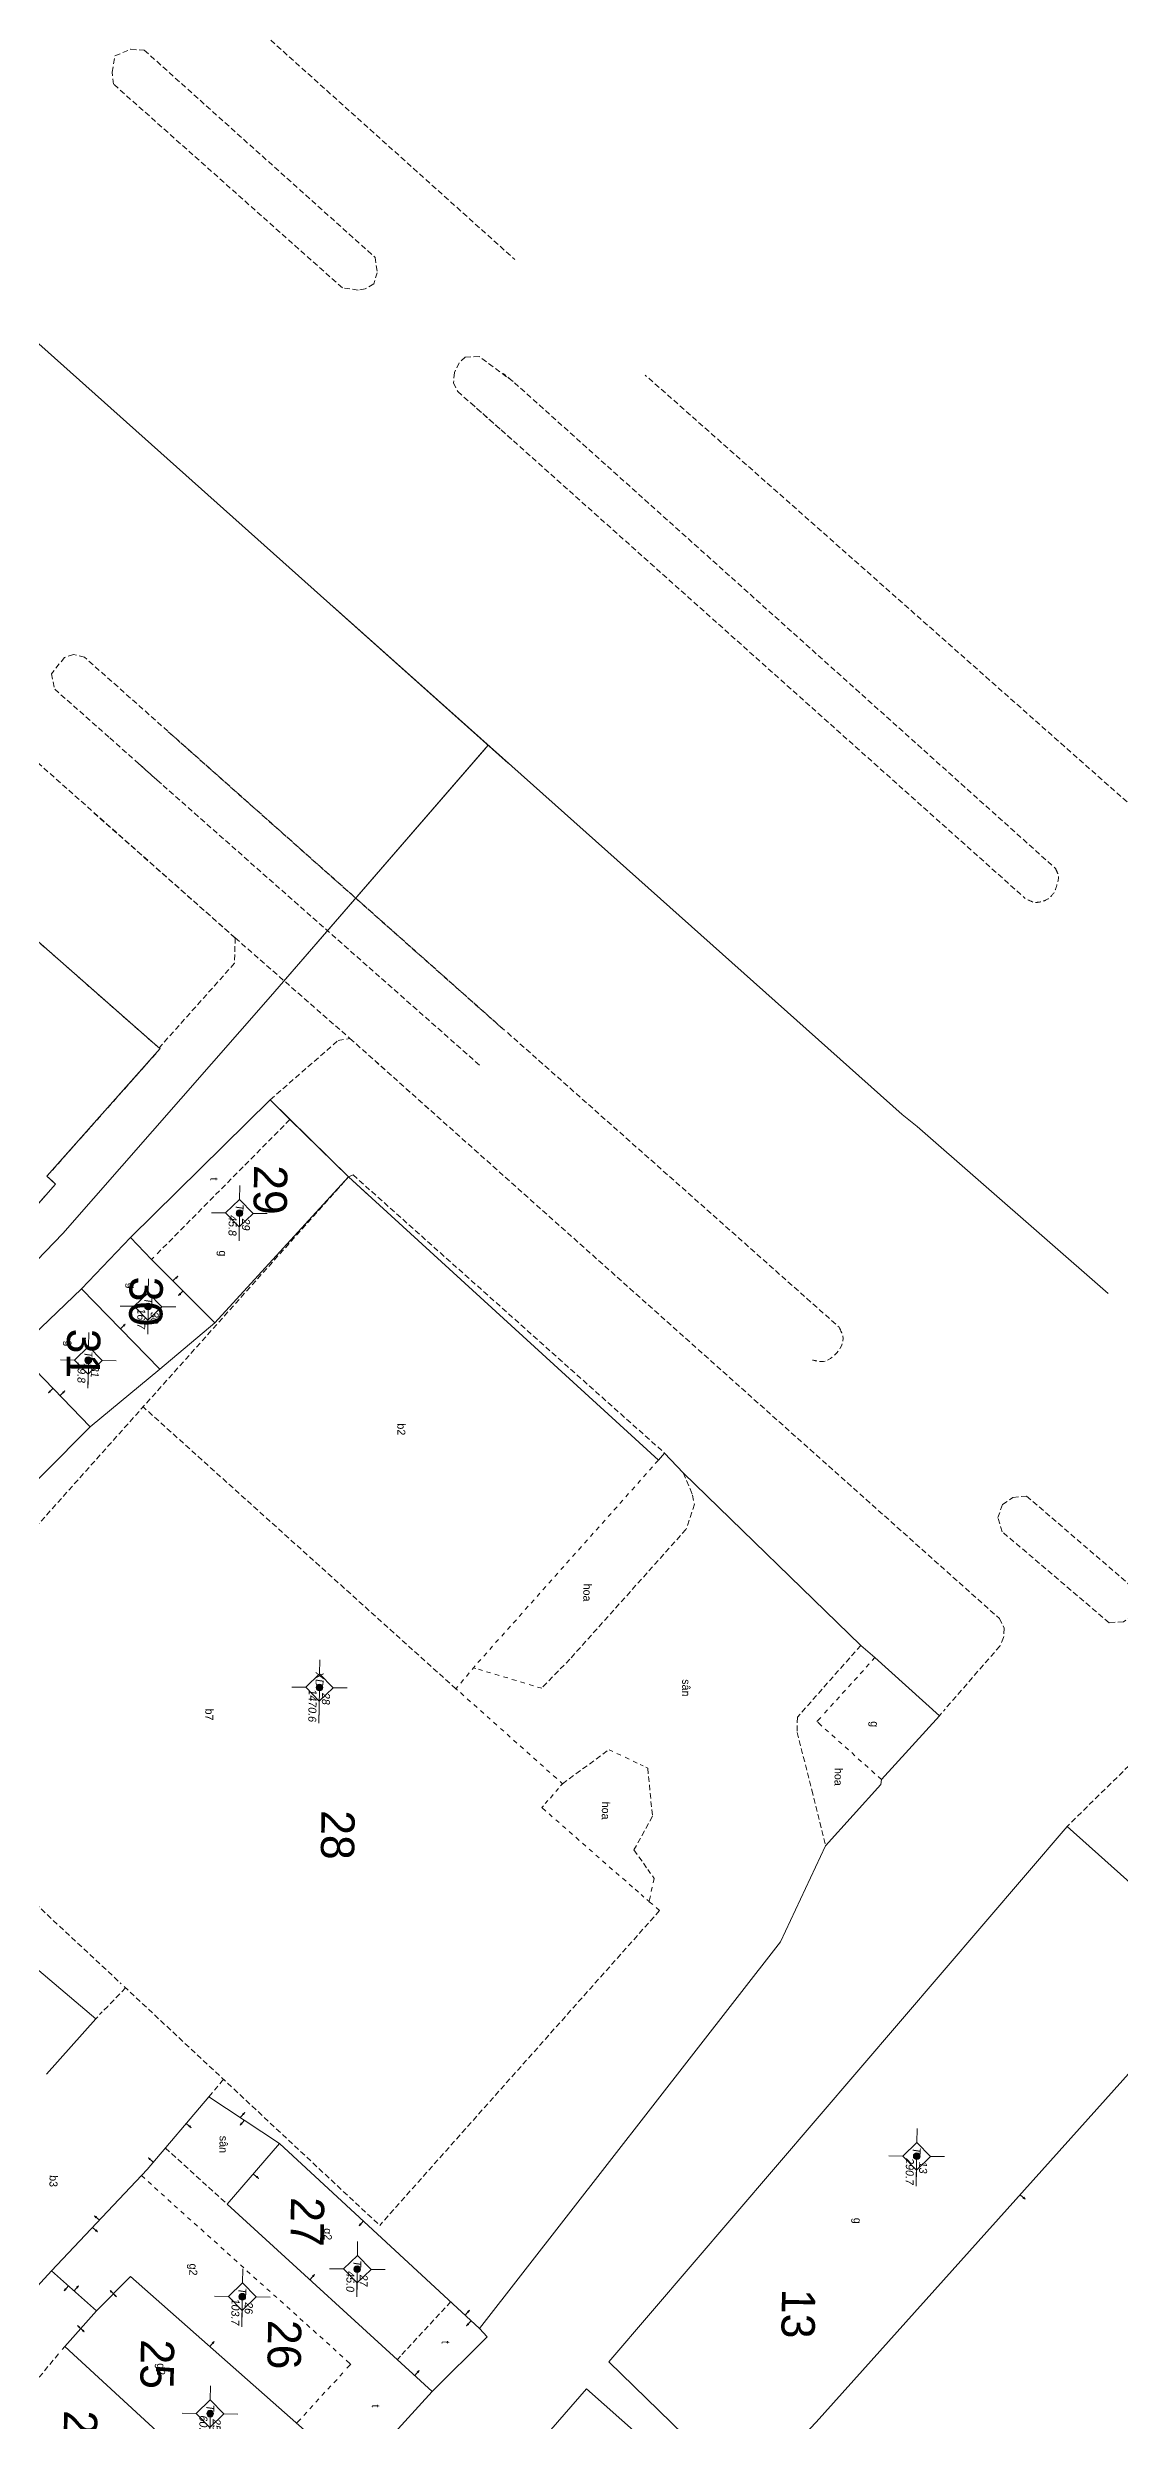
# Model space of a CAD drawing. Extents: x 601689 to 602595, y 1189742 to 1190763.
# Drawn here: x 602348.8 to 602397.1, y 1190361 to 1190467.7 of the extents above; entities that cross this region are included whole.
import ezdxf
from ezdxf.enums import TextEntityAlignment as Align

# ---------------------------------------------------------------- set-up
doc = ezdxf.new("R2010")
doc.units = 0
doc.header["$MEASUREMENT"] = 0
doc.linetypes.add('HIDDEN', pattern=[0.375, 0.25, -0.125])
for name, color, linetype in [('10', 250, 'Continuous'), ('11', 7, 'Continuous'), ('13', 7, 'Continuous'), ('14', 7, 'Continuous'), ('15', 7, 'Continuous'), ('16', 7, 'Continuous'), ('22', 7, 'Continuous'), ('25', 7, 'Continuous'), ('46', 7, 'Continuous'), ('53', 7, 'Continuous'), ('57', 7, 'Continuous')]:
    doc.layers.add(name, color=color, linetype=linetype)
doc.layers.get('0').off()
doc.styles.add('TXT', font='vnshx.shx')

# ---------------------------------------------------------------- blocks, each defined once
blk = doc.blocks.new('Q')
at = {"color": 7, "linetype": 'Continuous', "lineweight": 0, "style": 'TXT'}
for s, p in [('%%167o v%%207 th%%184ng 10 n%%168m 2001 %%174%%213n th%%184ng 5 n%%168m 2002', (0, 5.4)), ('Ki%%211m tra th%%184ng      n%%168m', (21, 5.4)), ('C%%172 quan %%174o v%%207: X%%221 nghi%%214p PTCN Tr%%190c %%174%%222a - B%%182n %%174%%229 ', (0, 4.4)), ('C%%172 quan ki%%211m tra: C%%171ng ty XNK v%%181 t%%173 v%%202n d%%222ch v%%244 %%167o %%174%%185c B%%182n %%174%%229', (21, 4.4))]:
    blk.add_text(s, height=0.5, dxfattribs=at).set_placement(p)
blk = doc.blocks.new('B')
at = {"color": 7, "linetype": 'Continuous', "lineweight": 0}
for p, q in [((0.8, 2.62), (0.8, 5.6)), ((0.62, 2.44), (0.96, 2.78)), ((0.62, -0.97), (0.96, -0.63)), ((0.8, -4.05), (0.8, -0.81))]:
    blk.add_line(p, q, dxfattribs=at)
for points in [[(0.8, 5.6), (0.53, 5.33), (0.8, 10.21), (1.04, 4.83), (0.8, 5.6)], [(0.8, -4.05), (0.53, -4.31), (0.53, -9.43)], [(0.8, -4.05), (1.04, -4.57), (1.04, -10.29)], [(0.53, -7.29), (0.8, -6.95), (1.04, -8.14)]]:
    blk.add_lwpolyline(points, dxfattribs=at)
for points in [[(0.8, 5.6), (0.8, 10.21), (1.04, 4.83)], [(0.8, -4.05), (0.8, -6.95), (1.04, -4.57), (1.04, -8.14)]]:
    blk.add_solid(points, dxfattribs=at)
at = {"color": 7, "linetype": 'Continuous', "lineweight": 0, "style": 'TXT'}
blk.add_text('B', height=1.81, rotation=360, dxfattribs=at).set_placement((0, 0))
blk = doc.blocks.new('NH3R')
at = {"layer": '16', "color": 7, "linetype": 'Continuous', "lineweight": 0}
for p, q in [((0, 0), (0.3, 0)), ((0.3, 0), (0.19, 0.03)), ((0.3, 0), (0.19, -0.03))]:
    blk.add_line(p, q, dxfattribs=at)
blk = doc.blocks.new('NH3')
at = {"layer": '16', "color": 7, "linetype": 'Continuous', "lineweight": 0}
for p, q in [((-0.2, 0), (-0.11, 0.02)), ((0.2, -0.01), (0.11, 0.01)), ((-0.2, 0), (0.2, -0.01)), ((-0.2, 0), (-0.12, -0.03)), ((0.2, -0.01), (0.1, -0.03))]:
    blk.add_line(p, q, dxfattribs=at)
blk = doc.blocks.new('*M3381338133813381')
at = {"layer": '13', "color": 3, "linetype": 'Continuous', "lineweight": 0}
blk.add_line((602463.662, 1190051.378), (602464.937, 1190051.378), dxfattribs=at)
at = {"layer": '13', "color": 3, "linetype": 'Continuous', "lineweight": 0, "style": 'TXT', "oblique": 7.60551}
blk.add_text('T', height=0.36, dxfattribs=at).set_placement((602463.465, 1190051.378), align=Align.MIDDLE_RIGHT)
for s, p in [('13', (602463.812, 1190051.678)), ('290.7', (602463.662, 1190051.078))]:
    blk.add_text(s, height=0.36, dxfattribs=at).set_placement(p, align=Align.MIDDLE_LEFT)
blk = doc.blocks.new('*M3396339633963396')
at = {"layer": '13', "color": 3, "linetype": 'Continuous', "lineweight": 0}
blk.add_line((602469.113, 1190026.288), (602470.133, 1190026.288), dxfattribs=at)
at = {"layer": '13', "color": 3, "linetype": 'Continuous', "lineweight": 0, "style": 'TXT', "oblique": 7.60551}
blk.add_text('T', height=0.36, dxfattribs=at).set_placement((602468.916, 1190026.288), align=Align.MIDDLE_RIGHT)
for s, p in [('45.0', (602469.113, 1190025.988)), ('27', (602469.263, 1190026.588))]:
    blk.add_text(s, height=0.36, dxfattribs=at).set_placement(p, align=Align.MIDDLE_LEFT)
blk = doc.blocks.new('*M3398339833983398')
at = {"layer": '13', "color": 3, "linetype": 'Continuous', "lineweight": 0}
blk.add_line((602442.965, 1190024.208), (602444.495, 1190024.208), dxfattribs=at)
at = {"layer": '13', "color": 3, "linetype": 'Continuous', "lineweight": 0, "style": 'TXT', "oblique": 7.60551}
blk.add_text('XD', height=0.36, dxfattribs=at).set_placement((602442.846, 1190024.208), align=Align.MIDDLE_RIGHT)
for s, p in [('1470.6', (602442.965, 1190023.908)), ('28', (602443.115, 1190024.508))]:
    blk.add_text(s, height=0.36, dxfattribs=at).set_placement(p, align=Align.MIDDLE_LEFT)
blk = doc.blocks.new('*M3399339933993399')
at = {"layer": '13', "color": 3, "linetype": 'Continuous', "lineweight": 0}
blk.add_line((602470.424, 1190021.136), (602471.699, 1190021.136), dxfattribs=at)
at = {"layer": '13', "color": 3, "linetype": 'Continuous', "lineweight": 0, "style": 'TXT', "oblique": 7.60551}
for s, p in [('26', (602470.574, 1190021.436)), ('103.7', (602470.424, 1190020.836))]:
    blk.add_text(s, height=0.36, dxfattribs=at).set_placement(p, align=Align.MIDDLE_LEFT)
blk.add_text('T', height=0.36, dxfattribs=at).set_placement((602470.227, 1190021.136), align=Align.MIDDLE_RIGHT)
blk = doc.blocks.new('*M3400340034003400')
at = {"layer": '13', "color": 3, "linetype": 'Continuous', "lineweight": 0}
blk.add_line((602421.682, 1190020.3), (602422.702, 1190020.3), dxfattribs=at)
at = {"layer": '13', "color": 3, "linetype": 'Continuous', "lineweight": 0, "style": 'TXT', "oblique": 7.60551}
for s, p in [('29', (602421.832, 1190020.6)), ('45.8', (602421.682, 1190020))]:
    blk.add_text(s, height=0.36, dxfattribs=at).set_placement(p, align=Align.MIDDLE_LEFT)
blk.add_text('T', height=0.36, dxfattribs=at).set_placement((602421.485, 1190020.3), align=Align.MIDDLE_RIGHT)
blk = doc.blocks.new('*M3401340134013401')
at = {"layer": '13', "color": 3, "linetype": 'Continuous', "lineweight": 0}
blk.add_line((602475.7, 1190019.768), (602476.72, 1190019.768), dxfattribs=at)
at = {"layer": '13', "color": 3, "linetype": 'Continuous', "lineweight": 0, "style": 'TXT', "oblique": 7.60551}
blk.add_text('T', height=0.36, dxfattribs=at).set_placement((602475.503, 1190019.768), align=Align.MIDDLE_RIGHT)
for s, p in [('60.5', (602475.7, 1190019.468)), ('25', (602475.85, 1190020.068))]:
    blk.add_text(s, height=0.36, dxfattribs=at).set_placement(p, align=Align.MIDDLE_LEFT)
blk = doc.blocks.new('*M3403340334033403')
at = {"layer": '13', "color": 3, "linetype": 'Continuous', "lineweight": 0}
blk.add_line((602425.94, 1190016.254), (602426.96, 1190016.254), dxfattribs=at)
at = {"layer": '13', "color": 3, "linetype": 'Continuous', "lineweight": 0, "style": 'TXT', "oblique": 7.60551}
blk.add_text('T', height=0.36, dxfattribs=at).set_placement((602425.743, 1190016.254), align=Align.MIDDLE_RIGHT)
for s, p in [('30', (602426.09, 1190016.554)), ('16.7', (602425.94, 1190015.954))]:
    blk.add_text(s, height=0.36, dxfattribs=at).set_placement(p, align=Align.MIDDLE_LEFT)
blk = doc.blocks.new('*M3404340434043404')
at = {"layer": '13', "color": 3, "linetype": 'Continuous', "lineweight": 0}
blk.add_line((602428.399, 1190013.601), (602429.419, 1190013.601), dxfattribs=at)
at = {"layer": '13', "color": 3, "linetype": 'Continuous', "lineweight": 0, "style": 'TXT', "oblique": 7.60551}
blk.add_text('T', height=0.36, dxfattribs=at).set_placement((602428.202, 1190013.601), align=Align.MIDDLE_RIGHT)
for s, p in [('19.8', (602428.399, 1190013.301)), ('31', (602428.549, 1190013.901))]:
    blk.add_text(s, height=0.36, dxfattribs=at).set_placement(p, align=Align.MIDDLE_LEFT)
blk = doc.blocks.new('CENTRD')
at = {"layer": '11', "linetype": 'Continuous', "lineweight": 0}
h = blk.add_hatch(color=2, dxfattribs=at)
edge = h.paths.add_edge_path()
edge.add_arc((0, 0), 0.15, 0, 360)
at = {"layer": '11', "color": 2, "linetype": 'Continuous', "lineweight": 0}
for p, q in [((0, 1.25), (0, 0.62)), ((-0.62, 0), (-1.25, 0)), ((0, 0.62), (-0.62, 0)), ((-0.62, 0), (0, -0.62)), ((0.62, 0), (0, 0.62)), ((0, -0.62), (0.62, 0)), ((1.25, 0), (0.62, 0)), ((0, -0.62), (0, -1.25))]:
    blk.add_line(p, q, dxfattribs=at)
blk.add_circle((0, 0), 0.15, dxfattribs=at)

msp = doc.modelspace()

# ---------------------------------------------------------------- linework, layer by layer
at = {"layer": '10', "color": 7, "linetype": 'Continuous', "lineweight": 0}
for p, q in [((602362.39, 1190416.92), (602356.38, 1190410.36)), ((602350.37, 1190411.89), (602352.58, 1190414.19)), ((602347.47, 1190409.09), (602350.37, 1190411.89)), ((602350.37, 1190411.89), (602353.9, 1190408.27)), ((602356.38, 1190410.36), (602353.9, 1190408.27)), ((602347.47, 1190409.09), (602350.77, 1190405.68)), ((602353.9, 1190408.27), (602350.77, 1190405.68)), ((602350.77, 1190405.68), (602346.34, 1190401.23)), ((602401.78, 1190381.38), (602383.43, 1190360.89)), ((602368.28, 1190365.11), (602359.29, 1190373.43)), ((602349.02, 1190367.71), (602346.09, 1190364.5)), ((602351.05, 1190365.91), (602349.02, 1190367.71)), ((602366.15, 1190362.27), (602362.71, 1190358.5))]:
    msp.add_line(p, q, dxfattribs=at)
for points in [[(602338.25, 1190417.85), (602338.85, 1190418.52), (602345.27, 1190412.93), (602346.19, 1190413.99), (602346.61, 1190413.65), (602349.21, 1190416.6), (602348.82, 1190416.95), (602353.92, 1190422.69), (602353.81, 1190422.77), (602342.41, 1190432.79), (602342.16, 1190432.51)], [(602362.39, 1190416.92), (602358.87, 1190420.39), (602352.58, 1190414.19)], [(602362.39, 1190416.92), (602376.33, 1190404.17), (602376.61, 1190404.49), (602377.45, 1190403.6), (602385.43, 1190395.84), (602386.07, 1190395.3), (602388.97, 1190392.67), (602386.36, 1190389.81), (602386.34, 1190389.58), (602383.85, 1190386.83), (602381.82, 1190382.51), (602368.28, 1190365.11)], [(602352.58, 1190414.19), (602353.53, 1190413.21), (602356.38, 1190410.36)], [(602348.8, 1190376.55), (602351.02, 1190379.04), (602340.55, 1190387.91), (602339.72, 1190386.96), (602333.16, 1190392.91), (602335.96, 1190396.08)], [(602401.78, 1190381.38), (602394.72, 1190387.7), (602374.1, 1190363.61), (602380.29, 1190357.58), (602383.43, 1190360.89)], [(602349.02, 1190367.71), (602353.33, 1190372.26), (602356.11, 1190375.54), (602359.29, 1190373.43)], [(602359.29, 1190373.43), (602356.93, 1190370.7), (602366.15, 1190362.27)], [(602362.71, 1190358.5), (602352.58, 1190367.45), (602351.05, 1190365.91)], [(602351.05, 1190365.91), (602349.63, 1190364.3), (602359.65, 1190355.08)], [(602368.28, 1190365.11), (602368.63, 1190364.74), (602366.15, 1190362.27)], [(602370.95, 1190359.59), (602370.79, 1190359.74), (602373.09, 1190362.39), (602379.59, 1190356.64), (602377.59, 1190354.03)]]:
    msp.add_lwpolyline(points, dxfattribs=at)
at = {"layer": '14', "color": 6, "linetype": 'HIDDEN', "lineweight": 0}
for p, q in [((602359.75, 1190419.5), (602353.71, 1190413.39)), ((602340.06, 1190391.92), (602362.39, 1190416.92)), ((602353.63, 1190413.31), (602353.53, 1190413.21)), ((602367.22, 1190393.89), (602353.15, 1190406.57)), ((602375.93, 1190403.72), (602376.06, 1190403.87)), ((602376.19, 1190404.02), (602376.32, 1190404.16)), ((602375.13, 1190402.82), (602375.27, 1190402.97)), ((602375.4, 1190403.13), (602375.53, 1190403.28)), ((602375.66, 1190403.42), (602375.8, 1190403.57)), ((602377.45, 1190403.6), (602377.76, 1190402.89)), ((602377.76, 1190402.89), (602377.86, 1190402.6)), ((602374.07, 1190401.64), (602374.2, 1190401.78)), ((602374.33, 1190401.93), (602374.47, 1190402.08)), ((602374.6, 1190402.23), (602374.73, 1190402.38)), ((602374.86, 1190402.52), (602374.99, 1190402.67)), ((602377.95, 1190402.19), (602377.57, 1190401.06)), ((602377.86, 1190402.6), (602377.95, 1190402.19)), ((602377.57, 1190401.06), (602372.35, 1190395.23)), ((602373.27, 1190400.74), (602373.4, 1190400.89)), ((602373.53, 1190401.03), (602373.66, 1190401.18)), ((602373.8, 1190401.33), (602373.93, 1190401.48)), ((602372.2, 1190399.54), (602372.33, 1190399.69)), ((602372.46, 1190399.84), (602372.6, 1190399.99)), ((602372.74, 1190400.13), (602372.87, 1190400.29)), ((602373, 1190400.44), (602373.14, 1190400.59)), ((602371.13, 1190398.35), (602371.27, 1190398.49)), ((602371.4, 1190398.64), (602371.54, 1190398.8)), ((602371.67, 1190398.95), (602371.81, 1190399.1)), ((602371.94, 1190399.25), (602372.07, 1190399.39)), ((602370.34, 1190397.46), (602370.47, 1190397.61)), ((602370.61, 1190397.75), (602370.74, 1190397.9)), ((602370.87, 1190398.05), (602371, 1190398.2)), ((602369.28, 1190396.26), (602369.41, 1190396.41)), ((602369.54, 1190396.56), (602369.67, 1190396.71)), ((602369.8, 1190396.85), (602369.94, 1190397)), ((602370.07, 1190397.15), (602370.2, 1190397.3)), ((602368.47, 1190395.36), (602368.61, 1190395.51)), ((602368.74, 1190395.66), (602368.87, 1190395.81)), ((602369, 1190395.97), (602369.14, 1190396.11)), ((602385.95, 1190395.16), (602386.07, 1190395.3)), ((602367.44, 1190394.15), (602367.56, 1190394.31)), ((602367.69, 1190394.45), (602367.81, 1190394.61)), ((602368.12, 1190394.8), (602368, 1190394.83)), ((602368.21, 1190395.07), (602368.34, 1190395.21)), ((602368.41, 1190394.72), (602368.24, 1190394.77)), ((602368.78, 1190394.61), (602368.59, 1190394.66)), ((602369.17, 1190394.49), (602368.97, 1190394.55)), ((602369.55, 1190394.38), (602369.36, 1190394.43)), ((602369.94, 1190394.26), (602369.74, 1190394.31)), ((602370.32, 1190394.15), (602370.13, 1190394.2)), ((602372.35, 1190395.23), (602371.08, 1190393.92)), ((602385.14, 1190394.27), (602385.28, 1190394.42)), ((602385.41, 1190394.57), (602385.55, 1190394.72)), ((602385.68, 1190394.87), (602385.81, 1190395.01)), ((602367.57, 1190393.57), (602367.42, 1190393.72)), ((602367.88, 1190393.31), (602367.72, 1190393.44)), ((602368.17, 1190393.05), (602368.02, 1190393.18)), ((602370.71, 1190394.03), (602370.51, 1190394.08)), ((602371.08, 1190393.92), (602370.89, 1190393.97)), ((602384.07, 1190393.09), (602384.21, 1190393.24)), ((602384.34, 1190393.38), (602384.47, 1190393.53)), ((602384.6, 1190393.68), (602384.74, 1190393.83)), ((602384.88, 1190393.98), (602385.01, 1190394.13)), ((602368.47, 1190392.78), (602368.32, 1190392.91)), ((602368.76, 1190392.52), (602368.62, 1190392.65)), ((602369.06, 1190392.25), (602368.91, 1190392.39)), ((602369.37, 1190391.98), (602369.22, 1190392.11)), ((602383.46, 1190392.42), (602383.67, 1190392.64)), ((602383.68, 1190392.21), (602383.46, 1190392.42)), ((602383.8, 1190392.79), (602383.93, 1190392.94)), ((602383.98, 1190391.95), (602383.83, 1190392.08)), ((602340.06, 1190391.92), (602352.16, 1190380.62)), ((602369.66, 1190391.72), (602369.52, 1190391.85)), ((602369.96, 1190391.45), (602369.81, 1190391.58)), ((602370.26, 1190391.19), (602370.11, 1190391.32)), ((602370.56, 1190390.92), (602370.41, 1190391.06)), ((602372.01, 1190389.62), (602374.11, 1190391.15)), ((602374.11, 1190391.15), (602374.28, 1190391.07)), ((602384.28, 1190391.68), (602384.13, 1190391.82)), ((602384.58, 1190391.41), (602384.43, 1190391.54)), ((602384.88, 1190391.15), (602384.73, 1190391.28)), ((602385.17, 1190390.88), (602385.03, 1190391.02)), ((602370.86, 1190390.65), (602370.71, 1190390.79)), ((602371.16, 1190390.39), (602371.01, 1190390.52)), ((602371.45, 1190390.12), (602371.3, 1190390.25)), ((602371.76, 1190389.86), (602371.6, 1190389.99)), ((602374.46, 1190390.98), (602374.64, 1190390.9)), ((602374.83, 1190390.81), (602375.01, 1190390.72)), ((602375.19, 1190390.64), (602375.37, 1190390.55)), ((602375.51, 1190390.49), (602375.64, 1190390.42)), ((602375.76, 1190390.36), (602375.85, 1190390.32)), ((602375.85, 1190390.32), (602376.06, 1190388.16)), ((602385.47, 1190390.61), (602385.32, 1190390.74)), ((602385.77, 1190390.35), (602385.62, 1190390.48)), ((602386.06, 1190390.07), (602385.91, 1190390.21)), ((602386.36, 1190389.81), (602386.21, 1190389.94)), ((602371.24, 1190388.73), (602371.36, 1190388.86)), ((602371.47, 1190388.97), (602371.6, 1190389.13)), ((602371.71, 1190389.27), (602371.83, 1190389.41)), ((602371.08, 1190388.55), (602371.16, 1190388.63)), ((602371.26, 1190388.39), (602371.08, 1190388.55)), ((602371.55, 1190388.13), (602371.41, 1190388.26)), ((602371.86, 1190387.87), (602371.71, 1190388)), ((602376.06, 1190388.16), (602375.23, 1190386.64)), ((602372.16, 1190387.6), (602372.01, 1190387.73)), ((602372.46, 1190387.34), (602372.32, 1190387.47)), ((602372.76, 1190387.07), (602372.61, 1190387.21)), ((602373.07, 1190386.81), (602372.92, 1190386.94)), ((602373.36, 1190386.55), (602373.21, 1190386.68)), ((602373.67, 1190386.28), (602373.52, 1190386.41)), ((602373.97, 1190386.02), (602373.82, 1190386.15)), ((602374.27, 1190385.75), (602374.11, 1190385.88)), ((602375.23, 1190386.64), (602375.66, 1190386.04)), ((602375.66, 1190386.04), (602375.82, 1190385.8)), ((602375.85, 1190385.76), (602375.98, 1190385.58)), ((602374.57, 1190385.49), (602374.42, 1190385.62)), ((602374.88, 1190385.23), (602374.72, 1190385.37)), ((602375.17, 1190384.97), (602375.02, 1190385.1)), ((602375.44, 1190384.74), (602375.28, 1190384.87)), ((602375.68, 1190384.52), (602375.56, 1190384.63)), ((602376.05, 1190384.97), (602376.01, 1190384.77)), ((602376.06, 1190385.47), (602376.14, 1190385.36)), ((602376.14, 1190385.36), (602376.09, 1190385.16)), ((602376.38, 1190383.91), (602363.79, 1190369.75)), ((602375.91, 1190384.32), (602375.81, 1190384.41)), ((602375.97, 1190384.58), (602375.91, 1190384.32)), ((602376.08, 1190384.18), (602375.92, 1190384.31)), ((602376.38, 1190383.91), (602376.23, 1190384.05)), ((602352.36, 1190380.43), (602351.57, 1190379.61)), ((602352.29, 1190380.5), (602363.79, 1190369.75)), ((602351.3, 1190379.36), (602351.19, 1190379.24)), ((602351.56, 1190379.6), (602351.37, 1190379.42)), ((602351.11, 1190379.13), (602351.02, 1190379.04)), ((602356.11, 1190375.54), (602356.71, 1190376.25)), ((602356.71, 1190376.25), (602356.76, 1190376.31)), ((602354.15, 1190373.23), (602356.93, 1190370.7)), ((602353.07, 1190371.99), (602353.22, 1190371.86)), ((602353.37, 1190371.73), (602353.52, 1190371.59)), ((602353.66, 1190371.45), (602353.81, 1190371.32)), ((602353.96, 1190371.19), (602354.11, 1190371.06)), ((602354.26, 1190370.92), (602354.41, 1190370.78)), ((602354.55, 1190370.65), (602354.7, 1190370.52)), ((602354.85, 1190370.39), (602355, 1190370.26)), ((602355.15, 1190370.11), (602355.3, 1190369.98)), ((602355.45, 1190369.85), (602355.6, 1190369.72)), ((602355.75, 1190369.59), (602355.9, 1190369.44)), ((602356.05, 1190369.31), (602356.19, 1190369.18)), ((602356.34, 1190369.05), (602356.49, 1190368.92)), ((602356.64, 1190368.77), (602356.79, 1190368.64)), ((602356.93, 1190368.51), (602357.08, 1190368.38)), ((602357.23, 1190368.25), (602357.38, 1190368.11)), ((602357.53, 1190367.97), (602357.68, 1190367.84)), ((602357.82, 1190367.71), (602357.97, 1190367.57)), ((602358.12, 1190367.44), (602358.27, 1190367.3)), ((602358.42, 1190367.17), (602358.56, 1190367.04)), ((602358.71, 1190366.9), (602358.86, 1190366.77)), ((602359.01, 1190366.63), (602359.16, 1190366.5)), ((602359.31, 1190366.37), (602359.46, 1190366.23)), ((602359.61, 1190366.1), (602359.76, 1190365.96)), ((602359.91, 1190365.83), (602360.06, 1190365.7)), ((602360.2, 1190365.56), (602360.35, 1190365.43)), ((602366.99, 1190366.32), (602364.72, 1190363.87)), ((602360.5, 1190365.3), (602360.65, 1190365.16)), ((602360.8, 1190365.03), (602360.95, 1190364.89)), ((602361.09, 1190364.76), (602361.24, 1190364.63)), ((602361.39, 1190364.49), (602361.54, 1190364.36)), ((602347.75, 1190362.05), (602349.41, 1190364.05)), ((602349.5, 1190364.16), (602349.63, 1190364.3)), ((602361.69, 1190364.22), (602361.83, 1190364.09)), ((602361.98, 1190363.96), (602362.13, 1190363.82)), ((602362.49, 1190363.5), (602362.26, 1190363.27)), ((602362.28, 1190363.69), (602362.49, 1190363.5)), ((602364.72, 1190363.87), (602364.59, 1190363.72)), ((602361.32, 1190362.24), (602361.19, 1190362.09)), ((602361.59, 1190362.53), (602361.46, 1190362.38)), ((602361.87, 1190362.82), (602361.73, 1190362.67)), ((602362.13, 1190363.12), (602362, 1190362.97)), ((602360.51, 1190361.35), (602360.37, 1190361.2)), ((602360.78, 1190361.65), (602360.65, 1190361.5)), ((602361.05, 1190361.94), (602360.91, 1190361.79)), ((602360.24, 1190361.05), (602360.05, 1190360.85))]:
    msp.add_line(p, q, dxfattribs=at)
for points in [[(602385.43, 1190395.84), (602382.58, 1190392.61), (602382.57, 1190391.93), (602383.23, 1190389.34), (602383.85, 1190386.83)], [(602367.95, 1190394.76), (602368.01, 1190394.84), (602368.08, 1190394.92)], [(602367.29, 1190393.83), (602367.22, 1190393.89), (602367.3, 1190393.99)], [(602371.93, 1190389.52), (602372.01, 1190389.62), (602371.91, 1190389.72)]]:
    msp.add_lwpolyline(points, dxfattribs=at)
at = {"layer": '22', "color": 7, "linetype": 'HIDDEN', "lineweight": 0}
for p, q in [((602355.54, 1190471.07), (602369.87, 1190458.19)), ((602369.8, 1190452.7), (602368.26, 1190453.83)), ((602369.8, 1190452.7), (602368.26, 1190453.83)), ((602369.75, 1190452.74), (602369.35, 1190453.07)), ((602403.87, 1190428.07), (602375.74, 1190452.99)), ((602367.3, 1190452.25), (602369.76, 1190450.08)), ((602367.3, 1190452.25), (602369.76, 1190450.08)), ((602354.28, 1190436.95), (602369.4, 1190423.52)), ((602353.97, 1190434.6), (602352.96, 1190435.5)), ((602368.28, 1190421.95), (602353.97, 1190434.6)), ((602350.93, 1190433.3), (602357.29, 1190427.67)), ((602357.29, 1190427.67), (602362.45, 1190423.15)), ((602357.29, 1190427.67), (602362.45, 1190423.15)), ((602369.54, 1190423.41), (602384.47, 1190410.15)), ((602353.92, 1190422.69), (602353.81, 1190422.77)), ((602389.07, 1190392.79), (602388.97, 1190392.67)), ((602398.3, 1190391.22), (602394.72, 1190387.7))]:
    msp.add_line(p, q, dxfattribs=at)
for points in [[(602298.3, 1190473.47), (602299.5, 1190474.38), (602300.49, 1190474.86), (602301.03, 1190474.97), (602303.15, 1190475.11), (602304.46, 1190474.38), (602305.49, 1190473.65), (602357.29, 1190427.67)], [(602368.26, 1190453.83), (602367.64, 1190453.8), (602367.37, 1190453.55), (602367.15, 1190453.11), (602367.11, 1190452.64), (602367.3, 1190452.25)], [(602369.85, 1190452.65), (602394.2, 1190430.79)], [(602367.9, 1190451.73), (602369.25, 1190450.53), (602392.83, 1190429.45)], [(602369.4, 1190423.52), (602350.51, 1190440.3), (602350.02, 1190440.42), (602349.61, 1190440.29), (602349.02, 1190439.56), (602349.17, 1190438.86), (602351.65, 1190436.67), (602353.97, 1190434.6)], [(602343.96, 1190414.07), (602345.27, 1190412.93), (602346.19, 1190413.99), (602346.61, 1190413.65), (602349.21, 1190416.6), (602348.82, 1190416.95), (602353.92, 1190422.69), (602353.81, 1190422.77), (602346.86, 1190428.88)], [(602357.29, 1190427.67), (602357.26, 1190426.53), (602353.87, 1190422.73)], [(602357.29, 1190427.67), (602357.26, 1190426.53), (602353.87, 1190422.73)], [(602357.29, 1190427.67), (602357.26, 1190426.53), (602353.87, 1190422.73)], [(602358.87, 1190420.39), (602361.92, 1190423.06), (602362.45, 1190423.15), (602366.35, 1190419.67)], [(602358.87, 1190420.39), (602361.92, 1190423.06), (602362.45, 1190423.15), (602391.67, 1190397.05), (602391.89, 1190396.62), (602391.86, 1190396.2), (602391.69, 1190395.81), (602389.15, 1190392.89)], [(602362.39, 1190416.92), (602362.59, 1190417.01), (602363.44, 1190416.25)], [(602362.39, 1190416.92), (602362.59, 1190417.01), (602376.61, 1190404.49)]]:
    msp.add_lwpolyline(points, dxfattribs=at)
for points in [[(602351.82, 1190466.08), (602351.75, 1190466.62), (602351.88, 1190467.36), (602352.6, 1190467.65), (602353.2, 1190467.61), (602363.58, 1190458.29), (602363.68, 1190457.6), (602363.52, 1190457.1), (602363.14, 1190456.87), (602362.82, 1190456.82), (602362.11, 1190456.92)], [(602391.8, 1190400.95), (602391.6, 1190401.59), (602391.81, 1190402.18), (602392.28, 1190402.5), (602392.89, 1190402.56), (602397.82, 1190398.32), (602397.92, 1190397.95), (602397.95, 1190397.72), (602397.83, 1190397.43), (602397.68, 1190397.17), (602397.25, 1190396.91), (602396.61, 1190396.86)]]:
    msp.add_lwpolyline(points, close=True, dxfattribs=at)
for points, knots in [([(602394.2, 1190430.79), (602394.24, 1190430.7), (602394.27, 1190430.62), (602394.31, 1190430.53), (602394.36, 1190430.39), (602394.3, 1190430.22), (602394.26, 1190430.07), (602394.23, 1190429.95), (602394.19, 1190429.83), (602394.13, 1190429.72), (602394.03, 1190429.57), (602393.91, 1190429.45), (602393.75, 1190429.37), (602393.65, 1190429.31), (602393.55, 1190429.3), (602393.44, 1190429.28), (602393.35, 1190429.27), (602393.24, 1190429.24), (602393.16, 1190429.29), (602393.05, 1190429.34), (602392.94, 1190429.39), (602392.83, 1190429.45)], [0, 0, 0, 0, 0.108452, 0.108452, 0.108452, 0.285798, 0.285798, 0.285798, 0.429228, 0.429228, 0.429228, 0.627543, 0.627543, 0.627543, 0.751549, 0.751549, 0.751549, 0.859114, 0.859114, 0.859114, 1, 1, 1, 1]), ([(602384.48, 1190410.12), (602384.52, 1190410.03), (602384.56, 1190409.94), (602384.6, 1190409.85), (602384.83, 1190409.36), (602384.07, 1190408.5), (602383.55, 1190408.62), (602383.45, 1190408.64), (602383.35, 1190408.66), (602383.26, 1190408.68)], [0, 0, 0, 0, 0.134512, 0.134512, 0.134512, 0.866669, 0.866669, 0.866669, 1, 1, 1, 1])]:
    msp.add_open_spline(points, degree=3, knots=knots, dxfattribs=at)
at = {"layer": '25', "color": 7, "linetype": 'Continuous', "lineweight": 0}
for p, q in [((602352.58, 1190414.19), (602358.87, 1190420.39)), ((602358.87, 1190420.39), (602359.75, 1190419.5)), ((602362.39, 1190416.92), (602363.3, 1190416.08)), ((602350.37, 1190411.89), (602352.58, 1190414.19)), ((602347.47, 1190409.09), (602350.37, 1190411.89))]:
    msp.add_line(p, q, dxfattribs=at)
msp.add_lwpolyline([(602359.75, 1190419.5), (602362.39, 1190416.92), (602363.3, 1190416.08)], dxfattribs=at)
at = {"layer": '46', "color": 52, "linetype": 'Continuous', "lineweight": 0}
msp.add_line((602369.57, 1190435.54), (602345.07, 1190457.41), dxfattribs=at)
at = {"layer": '46', "color": 253, "linetype": 'Continuous', "lineweight": 0}
msp.add_lwpolyline([(602361.65, 1190442.61), (602387.29, 1190419.73), (602387.97, 1190419.19)], dxfattribs=at)
at = {"layer": '46', "color": 52, "linetype": 'Continuous', "lineweight": 0}
msp.add_lwpolyline([(602361.65, 1190442.61), (602387.29, 1190419.73), (602387.97, 1190419.19), (602396.56, 1190411.67)], dxfattribs=at)
at = {"layer": '57', "color": 172, "linetype": 'Continuous', "lineweight": 0}
msp.add_line((602368.52, 1190436.17), (602368.67, 1190436.34), dxfattribs=at)
for points in [[(602339.31, 1190403.77), (602349.53, 1190414.38), (602358.88, 1190425.04), (602368.67, 1190436.34)], [(602339.31, 1190403.77), (602349.53, 1190414.38), (602358.88, 1190425.04), (602368.52, 1190436.17)]]:
    msp.add_lwpolyline(points, dxfattribs=at)

# ---------------------------------------------------------------- block references
at = {"color": 7, "linetype": 'Continuous', "lineweight": 0}
for name, p, rotation in [('Q', (602387.7, 1190386.83), 269.1680420500809), ('B', (602353.05, 1190367.06), 269.214199256255)]:
    msp.add_blockref(name, p, dxfattribs=dict(at, rotation=rotation))
at = {"layer": '11', "color": 2, "linetype": 'Continuous', "lineweight": 0, "rotation": 269.1680420500809}
for p in [(602357.48, 1190415.29), (602353.37, 1190411.09), (602350.68, 1190408.67), (602361.08, 1190393.95), (602387.95, 1190372.86), (602362.78, 1190367.78), (602357.61, 1190366.54), (602356.16, 1190361.28)]:
    msp.add_blockref('CENTRD', p, dxfattribs=at)
at = {"layer": '13', "color": 3, "linetype": 'Continuous', "lineweight": 0, "rotation": 269.1680420500809}
for name in ['*M3400340034003400', '*M3403340334033403', '*M3404340434043404', '*M3398339833983398', '*M3381338133813381', '*M3396339633963396', '*M3399339933993399', '*M3401340134013401']:
    msp.add_blockref(name, (-578790.27, 1810052.36), dxfattribs=at)
at = {"layer": '16', "color": 7, "linetype": 'Continuous', "lineweight": 0}
for name, p, rotation in [('NH3R', (602354.49, 1190412.24), 45.01628651671496), ('NH3R', (602354.95, 1190411.79), 225.0162865167149), ('NH3R', (602352.13, 1190410.09), 44.28972741032917), ('NH3R', (602355.09, 1190374.34), 318.3496172508076), ('NH3R', (602357.52, 1190374.6), 48.40636706679386), ('NH3R', (602357.71, 1190374.49), 228.406367066794), ('NH3R', (602363.06, 1190369.95), 228.406367066794), ('NH3R', (602360.66, 1190367.31), 48.40636706679386), ('NH3R', (602349.79, 1190367.03), 228.406367066794), ('NH3R', (602350.04, 1190366.81), 48.40636706679386), ('NH3', (602351.81, 1190366.68), 315.1481758849679), ('NH3R', (602367.63, 1190365.71), 48.40636706679386), ('NH3R', (602367.9, 1190365.46), 228.406367066794), ('NH3R', (602356.15, 1190364.3), 48.40636706679386), ('NH3R', (602365.37, 1190363), 48.40636706679386)]:
    msp.add_blockref(name, p, dxfattribs=dict(at, rotation=rotation))
for name, p, xscale, yscale, rotation in [('NH3R', (602349.1, 1190407.41), 0.99999890230602, 0.99999890230602, 224.0069265118356), ('NH3R', (602349.41, 1190407.08), 0.9999989023060204, 0.9999989023060204, 44.00692651183547), ('NH3R', (602353.6, 1190372.59), 1.000001711330742, 1.000001711330742, 136.6111630730399), ('NH3R', (602358.11, 1190372.06), 1.000001866361059, 1.000001866361059, 319.0396157189351), ('NH3R', (602392.6, 1190371.13), 1.00000107775425, 1.00000107775425, 318.1600931125333), ('NH3R', (602350.87, 1190369.66), 1.000001711330742, 1.000001711330742, 316.61116307304), ('NH3R', (602351.18, 1190369.98), 1.000001711330742, 1.000001711330742, 136.6111630730399), ('NH3', (602350.34, 1190365.1), 0.9999981263387367, 0.9999981263387367, 138.5579209828966)]:
    msp.add_blockref(name, p, dxfattribs=dict(at, xscale=xscale, yscale=yscale, rotation=rotation))

# ---------------------------------------------------------------- texts
at = {"layer": '15', "color": 7, "linetype": 'Continuous', "lineweight": 0, "style": 'TXT'}
for s, p in [('t', (602356.35, 1190416.89)), ('g', (602356.74, 1190413.61)), ('g', (602352.63, 1190412.16)), ('g', (602349.83, 1190409.56)), ('b2', (602364.77, 1190405.83)), ('hoa', (602373.14, 1190398.62)), ('s%%169n', (602377.58, 1190394.32)), ('b7', (602356.13, 1190393)), ('g', (602386.06, 1190392.43)), ('hoa', (602384.44, 1190390.33)), ('hoa', (602373.97, 1190388.81)), ('s%%169n', (602356.77, 1190373.78)), ('b3', (602349.12, 1190372.01)), ('g', (602385.29, 1190370.09)), ('g2', (602361.46, 1190369.62)), ('g2', (602355.41, 1190368.03)), ('t', (602366.76, 1190364.56)), ('g2', (602353.96, 1190363.55)), ('t', (602363.62, 1190361.69))]:
    msp.add_text(s, height=0.36, rotation=269.2144, dxfattribs=at).set_placement(p, align=Align.MIDDLE_LEFT)
at = {"layer": '53', "color": 200, "linetype": 'Continuous', "lineweight": 0, "style": 'TXT'}
for s, p in [('29', (602358.89, 1190417.45)), ('30', (602353.29, 1190412.43)), ('31', (602350.48, 1190410.09)), ('28', (602361.92, 1190388.43)), ('27', (602360.55, 1190371.02)), ('13', (602382.64, 1190366.89)), ('26', (602359.52, 1190365.5)), ('25', (602353.8, 1190364.62)), ('24', (602350.34, 1190361.43))]:
    msp.add_text(s, height=1.5, rotation=269.2144, dxfattribs=at).set_placement(p, align=Align.MIDDLE_LEFT)

doc.saveas('drawing.dxf')
